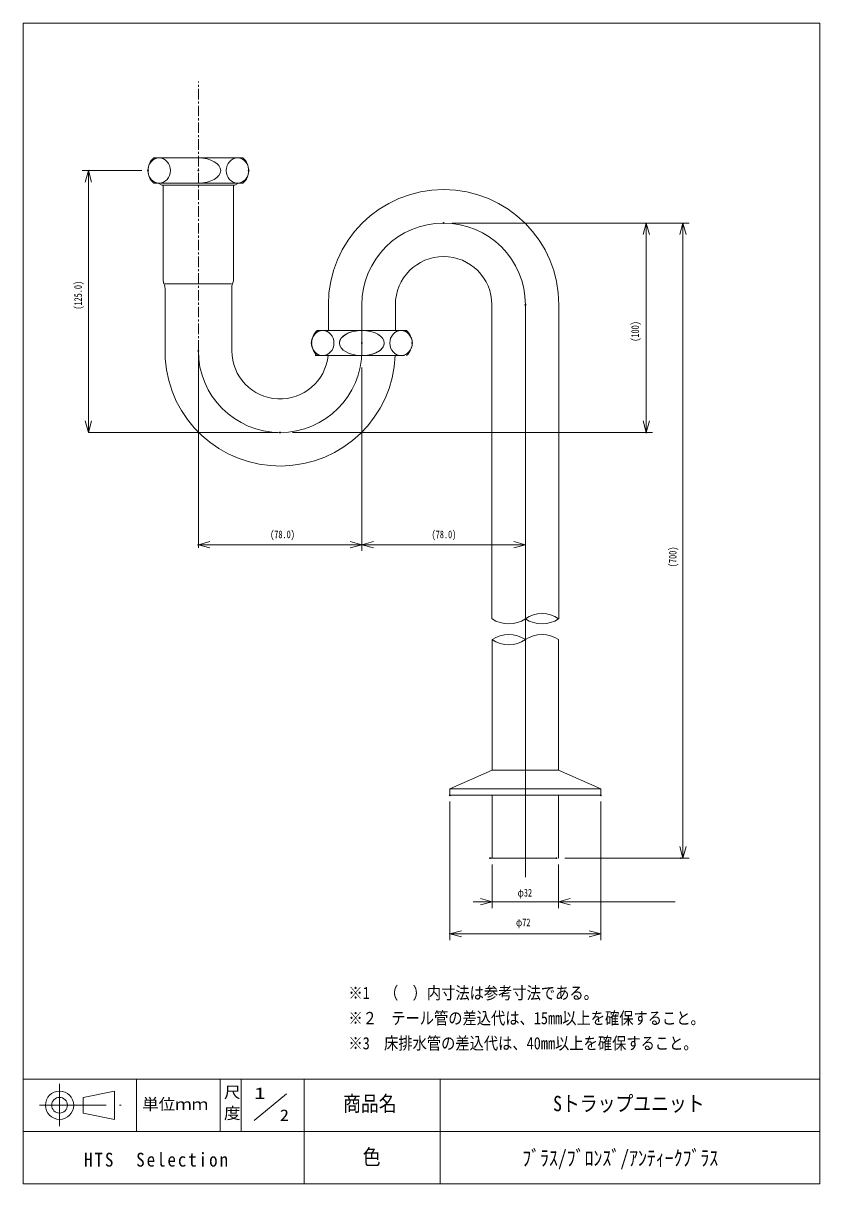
# Model space of a CAD drawing. Units: millimetres, scale not verified. Extents: x -95 to 95, y -138 to 138.
import ezdxf
from ezdxf.enums import TextEntityAlignment as Align

# ---------------------------------------------------------------- set-up
doc = ezdxf.new("R2010")
doc.units = ezdxf.units.MM
doc.header["$LTSCALE"] = 0.5
doc.header["$PDMODE"] = 32
doc.header["$PDSIZE"] = 0.2
doc.linetypes.add('CHAIN1', pattern=[8, 5, -1, 1, -1])
doc.linetypes.add('USER2', pattern=[50.8, 31.75, -6.35, 6.35, -6.35])
for name, color, linetype, lineweight in [('0-0_0', 7, 'Continuous', 15), ('0-2_CLASS1', 7, 'Continuous', 15), ('0-3_1_2', 7, 'Continuous', 15)]:
    doc.layers.add(name, color=color, linetype=linetype, lineweight=lineweight)
doc.styles.add('ＭＳ ゴシック', font='')
doc.styles.get('ＭＳ ゴシック').set_extended_font_data('MS Gothic')

# ---------------------------------------------------------------- blocks, each defined once
blk = doc.blocks.new('_OPEN30')
at = {"layer": '0-0_0'}
blk.add_line((0, 0), (-1, 0), dxfattribs=at)
blk.add_lwpolyline([(-1, 0.2679), (0, 0), (-1, -0.2679)], dxfattribs=at)

msp = doc.modelspace()

# ---------------------------------------------------------------- linework, layer by layer
at = {"layer": '0-0_0', "linetype": 'CHAIN1'}
msp.add_line((-53.2311, 60.3133), (-53.2311, 124.5642), dxfattribs=at)
at = {"layer": '0-0_0'}
for p, q in [((-79.464, 100.5433), (-79.464, 43.5833)), ((7.2775, 90.8133), (63.8737, 90.8133)), ((53.6101, 88.0433), (53.6101, 87.5433)), ((53.6101, 87.5433), (53.6101, 86.0433)), ((53.6101, 82.0433), (53.6101, 86.0433)), ((62.3737, 88.0433), (62.3737, 87.5433)), ((62.3737, 87.5433), (62.3737, 86.3133)), ((62.3737, 86.3133), (62.3737, 84.8133)), ((53.6101, 82.0433), (53.6101, 44.0833)), ((-61.1714, 75.2131), (-61.1714, 59.8133)), ((-45.2311, 60.3133), (-45.2311, 75.781)), ((-22.2225, 71.3133), (-22.2225, 66.6633)), ((-14.2225, 71.3133), (-14.2225, 69.8133)), ((-14.2225, 69.8133), (-14.2225, 60.3133)), ((-6.2225, 71.3133), (-6.2225, 66.6633)), ((16.7775, 71.3133), (16.7775, 69.8133)), ((16.7775, 69.8133), (16.7775, -3.632)), ((24.7775, 71.3133), (24.7775, 69.8133)), ((24.7775, 69.8133), (24.7775, -65.3332)), ((32.7775, 71.3133), (32.7775, 69.8133)), ((32.7775, 69.8133), (32.7775, -3.632)), ((-22.2225, 66.6633), (-22.2225, 65.1633)), ((-6.2225, 66.6633), (-6.2225, 65.1633)), ((-61.1714, 59.8133), (-61.1714, 58.5031)), ((-53.2311, 60.3133), (-53.2311, 13.3091)), ((-79.464, 44.0833), (-79.464, 43.5833)), ((53.6101, 44.0833), (53.6101, 43.5833)), ((-34.2339, 40.8133), (-79.464, 40.8133)), ((-30.7339, 40.8133), (55.1101, 40.8133)), ((16.84, -35.7702), (16.84, -39.7702)), ((32.715, -35.7702), (32.715, -39.7702)), ((6.7775, -44.2702), (16.84, -39.7702)), ((32.715, -39.7702), (16.84, -39.7702)), ((42.7775, -44.2702), (32.715, -39.7702)), ((6.7775, -45.7702), (6.7775, -44.2702)), ((6.7775, -44.2702), (42.7775, -44.2702)), ((42.7775, -45.7702), (42.7775, -44.2702)), ((6.7775, -45.7702), (42.7775, -45.7702)), ((-28, -126), (-28, -113.5)), ((4.455, -113.5), (4.455, -138.5)), ((-28, -126), (-28, -138.5)), ((17, -126), (-28, -126))]:
    msp.add_line(p, q, dxfattribs=at)
for centre, radius, start, end in [((5.2775, 71.3133), 27.5, 0, 180), ((5.2775, 71.3133), 19.5, 0, 180), ((5.2775, 71.3133), 11.5, 0, 180), ((-33.7311, 60.3133), 27.5, 183.77426, 357.6033), ((-33.7311, 60.3133), 19.5, 180, 0), ((-33.7311, 60.3133), 11.5, 180, 354.26083)]:
    msp.add_arc(centre, radius, start, end, dxfattribs=at)
for p in [(5.2775, 90.8133), (5.2775, 90.8133), (-14.2225, 62.1633), (-53.2311, 60.3133), (-33.7339, 40.8133), (-33.7339, 40.8133), (53.6101, 40.8133), (-53.2311, 14.0312)]:
    msp.add_point(p, dxfattribs=at)
at = {"layer": '0-2_CLASS1'}
for p, q in [((95, -138.5), (95, 138.5)), ((-95, -113.5), (95, -113.5)), ((-68, -113.5), (-68, -126)), ((-48, -113.5), (-48, -126)), ((-43, -113.5), (-43, -126)), ((-80.7155, -117.875), (-73.2155, -116.375)), ((-80.7155, -117.875), (-80.7155, -121.625)), ((-73.2155, -116.375), (-73.2155, -123.125)), ((-32.2176, -117.0147), (-39.921, -123.4341)), ((-80.7155, -121.625), (-73.2155, -123.125)), ((-95, -126), (-28, -126)), ((17, -126), (95, -126)), ((-95, -138.5), (95, -138.5))]:
    msp.add_line(p, q, dxfattribs=at)
at = {"layer": '0-2_CLASS1', "linetype": 'USER2'}
for p, q in [((-86.3405, -114.6766), (-86.3405, -124.7533)), ((-91.109, -119.75), (-71.6753, -119.75))]:
    msp.add_line(p, q, dxfattribs=at)
at = {"layer": '0-2_CLASS1'}
msp.add_lwpolyline([(-95, -138.5), (-95, 138.5), (95, 138.5)], dxfattribs=at)
for radius in [3.375, 1.875]:
    msp.add_circle((-86.3405, -119.75), radius, dxfattribs=at)
at = {"layer": '0-3_1_2'}
for p, q in [((-53.2339, 106.3321), (-63.8797, 106.3321)), ((-53.2339, 106.3321), (-42.5882, 106.3321)), ((-66.7453, 103.3133), (-80.964, 103.3133)), ((-63.8797, 100.3321), (-53.2339, 100.3321)), ((-61.6339, 77.3133), (-61.6339, 99.8133)), ((-42.5882, 100.3321), (-53.2339, 100.3321)), ((-44.533, 99.8133), (-53.2339, 99.8133)), ((-44.8339, 77.3133), (-44.8339, 99.8133)), ((-43.6345, 100.3321), (-44.533, 99.8133)), ((62.3737, 84.8133), (62.3737, -60.7702)), ((-53.2339, 76.2632), (-61.142, 76.2632)), ((-53.2339, 76.2632), (-45.3258, 76.2632)), ((-3.5882, 65.1633), (-24.8682, 65.1633)), ((-25.3682, 59.1633), (-4.0882, 59.1633)), ((-14.2282, 56.3133), (-14.2282, 12.5312)), ((-14.2282, 56.3133), (-14.2282, 12.5312)), ((-14.2282, 14.0312), (-52.2339, 14.0312)), ((24.2775, 14.0312), (-13.7282, 14.0312)), ((16.84, -8.632), (16.84, -35.7702)), ((32.715, -8.632), (32.715, -35.7702)), ((16.84, -45.7702), (16.84, -60.7702)), ((32.715, -45.7702), (32.715, -60.7702)), ((6.7775, -47.2702), (6.7775, -80.344)), ((42.7775, -47.2702), (42.7775, -80.344)), ((32.215, -60.7702), (16.34, -60.7702)), ((34.215, -60.7702), (63.8737, -60.7702)), ((16.84, -62.2702), (16.84, -72.6794)), ((32.715, -62.2702), (32.715, -72.6794)), ((16.84, -71.1794), (12.34, -71.1794)), ((32.215, -71.1794), (36.715, -71.1794)), ((42.7775, -78.844), (6.7775, -78.844))]:
    msp.add_line(p, q, dxfattribs=at)
for points in [[(-62.8334, 100.3321), (-61.9349, 99.8133), (-53.2339, 99.8133)], [(60.4898, -71.1794), (32.715, -71.1794), (16.84, -71.1794)]]:
    msp.add_lwpolyline(points, dxfattribs=at)
for centre, radius, start, end in [((-61.2339, 103.3321), 4, 131.40962, 228.59038), ((-45.2339, 103.3321), 4, 311.40962, 48.59038), ((-59.1339, 77.3133), 2.5, 180, 204.83788), ((-63.6714, 75.2131), 2.5, 0, 24.83788), ((-42.7964, 75.2131), 2.5, 155.16212, 166.87006), ((-47.3339, 77.3133), 2.5, 335.16212, 0), ((-22.2225, 62.1633), 4, 131.40962, 228.59038), ((-6.2339, 62.1633), 4, 311.40962, 48.59038), ((28.7463, -9.3074), 6.9254, 55.03525, 124.96475), ((20.8088, 2.0434), 6.9254, 235.03525, 304.96475), ((28.7463, 2.0434), 6.9254, 235.03525, 304.96475), ((20.8088, -14.3074), 6.9254, 55.03525, 124.96475), ((28.7463, -14.3074), 6.9254, 55.03525, 124.96475), ((20.8088, -2.9566), 6.9254, 235.03525, 304.96475)]:
    msp.add_arc(centre, radius, start, end, dxfattribs=at)
for centre in [(-62.5671, 103.3321), (-43.9008, 103.3321), (-23.5671, 62.1633), (-4.8893, 62.1633)]:
    msp.add_ellipse(centre, major_axis=(0, -3), ratio=0.892761, dxfattribs=at)
for centre, major_axis, start_param, end_param in [((-53.2339, 103.3321), (5.3327, 0), 4.71238898, 7.85398163), ((-53.2339, 103.3321), (-5.3327, 0), 1.57079633, 4.71238898), ((-14.2339, 62.1633), (5.3327, 0), 1.57079633, 6.28318531), ((-14.2225, 62.1633), (-5.3327, 0), 1.57079633, 6.28318531), ((-14.2225, 62.1633), (-5.3327, 0), 4.71238898, 6.28318531), ((-14.2339, 62.1633), (5.3327, 0), 4.71238898, 6.28318531)]:
    msp.add_ellipse(centre, major_axis=major_axis, ratio=0.562569, start_param=start_param, end_param=end_param, dxfattribs=at)
for p in [(-79.464, 103.3133), (-65.2453, 103.3133), (-65.2339, 103.3321), (-53.2311, 103.3321), (-41.2339, 103.3321), (24.7775, 71.3133), (-26.2339, 62.1633), (-2.2339, 62.1633), (-14.2282, 14.0312), (6.7775, -45.7702), (42.7775, -45.7702), (16.34, -60.7702), (32.215, -60.7702), (32.215, -60.7702), (61.8737, -60.7702), (16.34, -71.1794), (6.7775, -78.844)]:
    msp.add_point(p, dxfattribs=at)

# ---------------------------------------------------------------- block references
at = {"layer": '0-0_0', "xscale": 2.77, "yscale": 2.77}
for p, rotation in [((53.6101, 90.8133), 90), ((62.3737, 90.8133), 90), ((-79.464, 40.8133), 270), ((53.6101, 40.8133), 270), ((-53.2311, 14.0312), 180)]:
    msp.add_blockref('_OPEN30', p, dxfattribs=dict(at, rotation=rotation))
at = {"layer": '0-3_1_2', "xscale": 2.77, "yscale": 2.77}
for p, rotation in [((-79.464, 103.3133), 90), ((-14.2282, 14.0312), 180), ((62.3737, -60.7702), 270), ((32.715, -71.1794), 180), ((6.7775, -78.844), 180)]:
    msp.add_blockref('_OPEN30', p, dxfattribs=dict(at, rotation=rotation))
for p in [(-14.2282, 14.0312), (24.7775, 14.0312), (16.84, -71.1794), (42.7775, -78.844)]:
    msp.add_blockref('_OPEN30', p, dxfattribs=at)

# ---------------------------------------------------------------- texts
at = {"layer": '0-0_0', "style": 'ＭＳ ゴシック', "width": 0.85}
for s, p in [('商品名', (-18.6944, -122.2818)), ('色', (-14.0297, -135.0484)), ('ﾌﾞﾗｽ/ﾌﾞﾛﾝｽﾞ/ｱﾝﾃｨｰｸﾌﾞﾗｽ', (24.0245, -135.2939))]:
    msp.add_text(s, height=3.666, dxfattribs=at).set_placement(p, align=Align.BOTTOM_LEFT)
at = {"layer": '0-0_0', "color": 6, "insert": (-80.483, -134.4551), "char_height": 3.299, "attachment_point": 7, "style": 'ＭＳ ゴシック'}
msp.add_mtext('\\T1.23;\\W0.9;HTS\u3000Selection', dxfattribs=at)
at = {"layer": '0-2_CLASS1', "style": 'ＭＳ ゴシック'}
for s, height, width, p in [('※1\u3000（\u3000）内寸法は参考寸法である。', 2.933, 0.85, (-17.4243, -95.3)), ('※２\u3000テール管の差込代は、15mm以上を確保すること。', 2.933, 0.85, (-17.4243, -101.3)), ('※3\u3000床排水管の差込代は、40mm以上を確保すること。', 2.933, 0.85, (-17.4243, -107.3)), ('尺', 2.749, 1.05, (-47.1105, -118.8446)), ('1', 2.749, 1.4, (-39.8627, -119.0827)), ('単位ｍｍ', 2.749, 1.05, (-66.6261, -121.7012)), ('Sトラップユニット', 3.666, 0.85, (31.3898, -122.2818)), ('度', 2.749, 1.05, (-47.1105, -123.8446)), ('2', 2.749, 1.15, (-33.7633, -124.3197))]:
    msp.add_text(s, height=height, dxfattribs=dict(at, width=width)).set_placement(p, align=Align.BOTTOM_LEFT)
at = {"layer": '0-3_1_2', "style": 'ＭＳ ゴシック', "width": 0.75}
for s, p in [('(125.0)', (-80.464, 70.1316)), ('(100)', (52.4165, 62.477)), ('(700)', (61.3737, 8.6733))]:
    msp.add_text(s, height=1.833, rotation=90, dxfattribs=at).set_placement(p, align=Align.BOTTOM_LEFT)
for s, p in [('(78.0)', (-36.101, 15.0312)), ('(78.0)', (2.4048, 15.0312)), ('φ32', (22.9257, -70.4948)), ('φ72', (22.5391, -77.5813))]:
    msp.add_text(s, height=1.833, dxfattribs=at).set_placement(p, align=Align.BOTTOM_LEFT)

doc.saveas('drawing.dxf')
